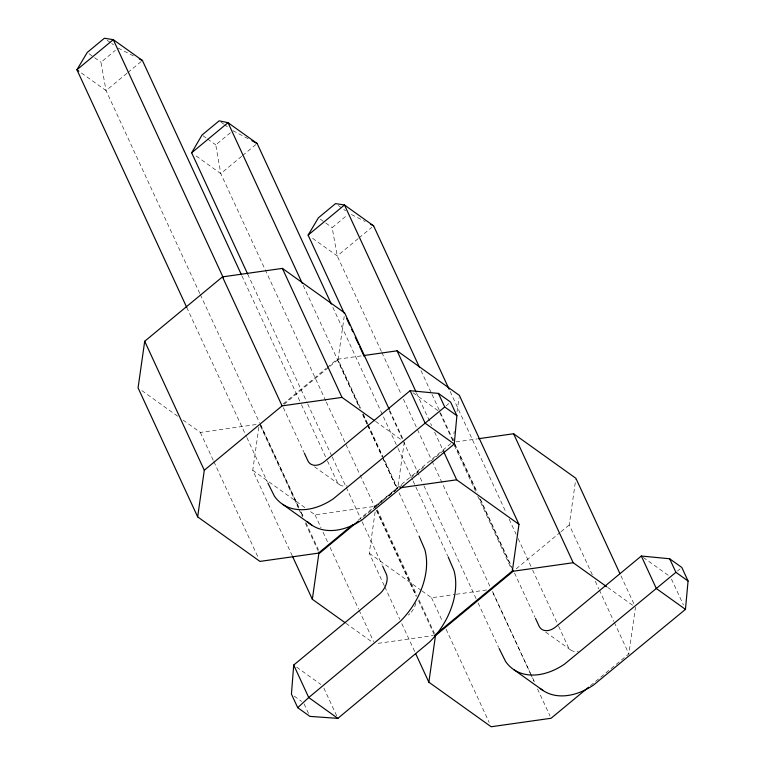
<?xml version="1.0" encoding="UTF-8"?>
<svg xmlns="http://www.w3.org/2000/svg" width="765" height="765" viewBox="0 0 765 765"><rect width="100%" height="100%" fill="white"/><g stroke="black" fill="none" stroke-linecap="round" stroke-linejoin="round"><path stroke-width="0.57" stroke-dasharray="3.83 2.87" d="M292.307 555.926L252.746 470.293L258.876 427.186M360.602 408.328L338.063 359.56L344.193 316.442M384.288 585.732L369.256 553.219L375.223 511.269M404.293 441.931L397.666 488.539L384.642 460.358M452.909 440.812L453.234 438.488M453.903 433.822L454.228 431.498M457.049 411.685L459.038 397.704M592.292 574.754L569.256 524.895L575.72 479.454M590.427 685.698L628.859 653.884L635.486 607.276M199.808 293.502L106.048 90.595L100.961 62.271L115.41 50.318M126.961 73.287L106.048 90.595L80.813 72.541M127.87 72.532L141.506 61.238M325.804 400.898L220.779 173.607L215.749 144.853L231.996 131.408M241.692 156.299L220.779 173.607L195.534 155.553M242.601 155.553L256.237 144.26M381.362 351.422L337.241 255.94L332.153 227.616L347.501 214.908M358.154 238.623L337.241 255.94L311.996 237.886M359.062 237.877L371.79 227.339M283.155 403.997L326.167 368.395M327.076 367.64L337.145 359.311L362.993 355.649M284.083 404.245L328.912 367.133M329.83 366.368L338.063 359.56M446.244 405.737L448.864 403.566M358.316 520.104L396.748 488.3L399.091 487.965M450.91 443.499L374.965 506.363L315.037 514.845L309.28 510.733M362.897 517.322L395.84 490.059M375.883 506.612L383.208 500.549M388.697 496.007L403.337 483.882M410.652 477.829L423.466 467.224M430.781 461.161L445.421 449.045M516.184 568.825L560.104 532.469M561.022 531.713L569.256 524.895M677.436 571.073L680.056 568.902M183.112 420.081L200.363 432.426L256.763 424.432M456.007 441.893L477.159 438.9M421.964 590.915L431.546 597.761L455.051 594.434M456.227 594.271L487.955 589.777M378.159 643.336L433.392 635.514M118.116 48.071L135.023 56.715M351.422 214.496L365.154 221.515M232.904 130.662L248.711 139.039M107.129 40.21L110.791 42.83M111.709 43.49L113.536 44.8M338.321 205.556L345.646 210.796M220.999 122.142L223.743 124.112M224.661 124.762L227.406 126.732M89.056 53.76L93.636 57.031M94.554 57.691L100.961 62.271M320.248 219.096L324.829 222.376M325.747 223.026L332.153 227.616M202.935 135.682L206.598 138.302M207.506 138.962L215.749 144.853M413.043 392.77L438.278 410.824M643.26 557.427L668.505 575.471M375.539 421.372L401.415 439.875M607.687 587.396L632.607 605.22M314.501 466.784L339.746 484.828M545.694 632.12L570.929 650.173M141.907 390.619L178.321 416.657M369.256 553.219L421.008 590.226M252.746 470.293L305.455 507.989M345.885 623.274L372.718 642.466M296.629 667.118L320.898 684.484M294.238 696.112L301.726 701.467M534.238 681.462L492.163 591.221M301.085 512.684L303.533 516.977M671.441 579.029L683.461 605.029M620.96 575.844L633.975 604.025M595.304 581.266L598.804 588.849M599.311 589.93L613.826 621.371M614.333 622.452L628.859 653.884M450.126 391.431L506.134 512.655M509.136 519.148L516.136 534.295M518.144 538.627L532.144 568.931M532.641 570.011L558.154 625.215M558.651 626.296L568.156 646.865A15.989 10.901 -54.4 0 0 578.34 651.139M420.999 370.595L431.498 393.325M432.005 394.415L439.999 411.723M440.506 412.813L454.506 443.117M455.003 444.197L477.513 492.899M480.516 499.402L511.517 566.502M514.52 572.995L535.022 617.374M454.161 443.308L476.203 491.006M479.703 498.589L511.756 567.965M439.751 412.603L452.765 440.774M454.238 445.23L475.782 491.838M477.781 496.179L510.838 567.716M416.609 393.095L431.632 425.617M434.635 432.12L443.155 450.547M492.478 591.45L530.049 672.741M530.547 673.822L534.056 681.414M537.556 688.997L550.083 716.097M381.859 352.502L401.415 394.826M403.423 399.167L416.963 428.457M417.461 429.548L431.498 459.928M432.005 461.018L490.164 586.879M389.768 410.499L403.289 439.77M389.337 410.891L423.428 484.675M423.934 485.756L476.079 598.603M478.077 602.944L498.637 647.429M332.851 307.348L397.532 447.324M398.03 448.414L412.574 479.875M413.071 480.965L447.668 555.839M363.107 413.75L367.611 423.504M368.118 424.594L382.643 456.026M303.227 285.441L359.875 408.051M362.887 414.563L367.401 424.326M367.898 425.417L382.443 456.877M382.94 457.967L396.978 488.347M398.986 492.689L418.541 535.003M337.145 359.311L359.177 406.999M362.686 414.592L367.19 424.346M367.697 425.426L382.223 456.858M382.72 457.948L396.748 488.3M431.546 597.761L442.572 621.61M446.072 629.193L489.151 722.418M377.384 509.863L416.954 595.486M418.962 599.827L434.482 633.43M376.963 510.695L416.533 596.327M418.541 600.659L434.061 634.261M326.301 401.988L375.816 509.136M376.313 510.217L415.319 594.644A15.989 10.901 -54.4 0 1 415.854 596.107M247.659 274.004L307.176 402.801M307.673 403.882L331.685 455.835M332.182 456.915L361.692 520.774M362.189 521.854L382.194 565.153M241.941 275.878L300.951 403.585M301.458 404.675L326.961 459.87M327.458 460.951L336.963 481.52A15.989 10.901 -54.4 0 0 347.147 485.794M384.785 586.812L399.808 619.334M401.816 623.666L414.84 651.856M283.327 407.649L303.839 452.029M315.037 514.845L321.042 527.85M323.05 532.191L328.051 543.026M330.059 547.367L358.603 609.15M359.11 610.231L373.636 641.663M260.789 425.015L298.857 507.396M300.855 511.737L302.864 516.069M305.866 522.572L318.393 549.672M200.306 294.582L259.469 422.624M259.976 423.714L298.579 507.262M260.368 425.856L298.436 508.237M298.933 509.318L302.443 516.91M305.445 523.413L318.47 551.594M186.727 307.396L246.387 436.519M246.894 437.599L267.444 482.093M323.844 688.041L336.858 716.203M200.363 432.426L213.378 460.607M213.884 461.687L258.455 558.154M304.078 703.848L309.385 715.332M415.854 603.136A15.989 10.901 -54.4 0 1 411.254 612.182M409.858 613.712A15.989 10.901 -54.4 0 1 408.347 615.089"/><path stroke-width="1.15" d="M382.691 566.234L386.191 573.807A15.989 10.901 -54.4 0 1 379.22 594.262L293.712 665.043L291.436 694.104L297.709 707.673L309.873 716.375L337.853 718.373L429.528 642.074A65.054 44.351 -54.4 0 0 453.961 570.451L448.166 556.92M307.329 521.5A65.054 44.351 -54.4 0 0 362.314 519.722L454.267 444.025L456.887 415.691L450.614 402.113L438.45 393.42L410.126 390.695L324.618 461.467A15.989 10.901 -54.4 0 1 307.836 460.683L304.336 453.11M540.233 688.414A65.054 44.351 -54.4 0 0 593.506 685.067L685.459 609.361L688.07 581.027L681.806 567.458L669.643 558.756L641.319 556.031L555.811 626.812A15.989 10.901 -54.4 0 1 539.029 626.028L535.529 618.455M389.27 409.418L344.69 312.942L282.4 268.4L222.472 276.882L144.7 341.267L138.073 387.874L197.666 516.863L259.957 561.405L319.894 552.923L358.316 521.108M197.666 516.863L204.293 470.245L144.7 341.267M344.929 622.586L312.34 599.282L318.967 552.674L352.828 524.647M588.591 687.209L551.077 718.268L491.149 726.75L428.859 682.198L435.486 635.591L513.258 571.216L573.195 562.724L606.731 586.717M364.169 355.486L397.073 350.819L459.363 395.371L518.966 524.36L512.34 570.967L434.568 635.342M247.659 274.004L191.652 152.78L202.017 135.032L219.163 120.832L228.018 122.677L257.145 143.504L331.35 304.097M344.212 313.229L308.113 235.104L318.422 217.786L335.567 203.595L344.48 205.001L373.607 225.828L449.122 389.261M297.709 707.673L308.735 697.537L400.411 621.237A65.054 44.351 -54.4 0 0 424.833 549.624L419.038 536.093M191.652 152.78L228.018 122.677L302.223 283.27M308.113 235.104L344.48 205.001L419.497 367.353M204.293 470.245L282.075 405.871L342.003 397.389L374.582 420.683M438.45 393.42L444.723 406.99L333.196 498.895A65.054 44.351 -54.4 0 1 274.406 496.15L267.951 483.174M669.643 558.756L675.916 572.335L564.379 664.24A65.054 44.351 -54.4 0 1 505.598 661.495L499.143 648.519M478.335 438.737L513.592 433.745L575.882 478.288L619.956 573.673M400.267 487.793L456.676 479.808L518.966 524.36M139.249 58.867L142.424 60.492L241.444 274.788M370.442 224.212L373.607 225.828M251.876 140.712L257.145 143.504M142.424 60.492L113.297 39.656L104.384 38.25L87.229 52.45L76.93 69.758L186.727 307.396M78.872 71.155L76.93 69.758L113.297 39.656L223.313 277.772M444.723 406.99L456.887 415.691M675.916 572.335L688.07 581.027M454.267 444.025L425.149 423.188L410.126 390.695M685.459 609.361L656.332 588.534L641.319 556.031M282.706 504.336L311.833 525.173M513.898 669.681L543.026 690.508M337.853 718.373L308.735 697.537L293.712 665.043M513.592 433.745L573.195 562.724M512.263 569.045L513.258 571.216M397.073 350.819L416.112 392.015M443.652 451.627L456.676 479.808M346.717 318.651L349.729 325.163M351.737 329.505L352.742 331.675M355.247 337.097L358.756 344.699M359.76 346.87L364.274 356.633M282.4 268.4L342.003 397.389M415.835 654.018L428.859 682.198M222.472 276.882L282.075 405.871M292.813 557.016L312.34 599.282"/></g></svg>
